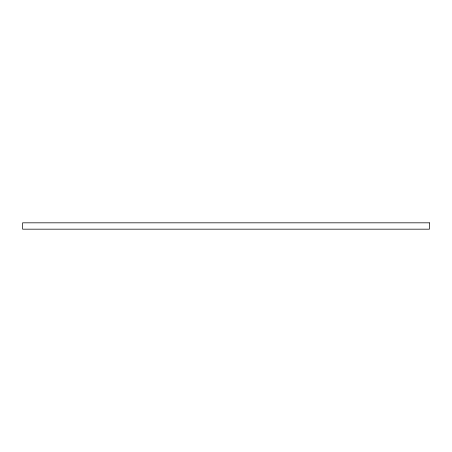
<?xml version="1.0" encoding="UTF-8"?>
<svg xmlns="http://www.w3.org/2000/svg" width="452" height="452" viewBox="0 0 452 452"><rect width="100%" height="100%" fill="white"/><g stroke="black" fill="none" stroke-linecap="round" stroke-linejoin="round"><path stroke-width="0.68" d="M429.4 222.825L22.6 222.825L22.6 229.175L429.4 229.175L429.4 222.825"/></g></svg>
